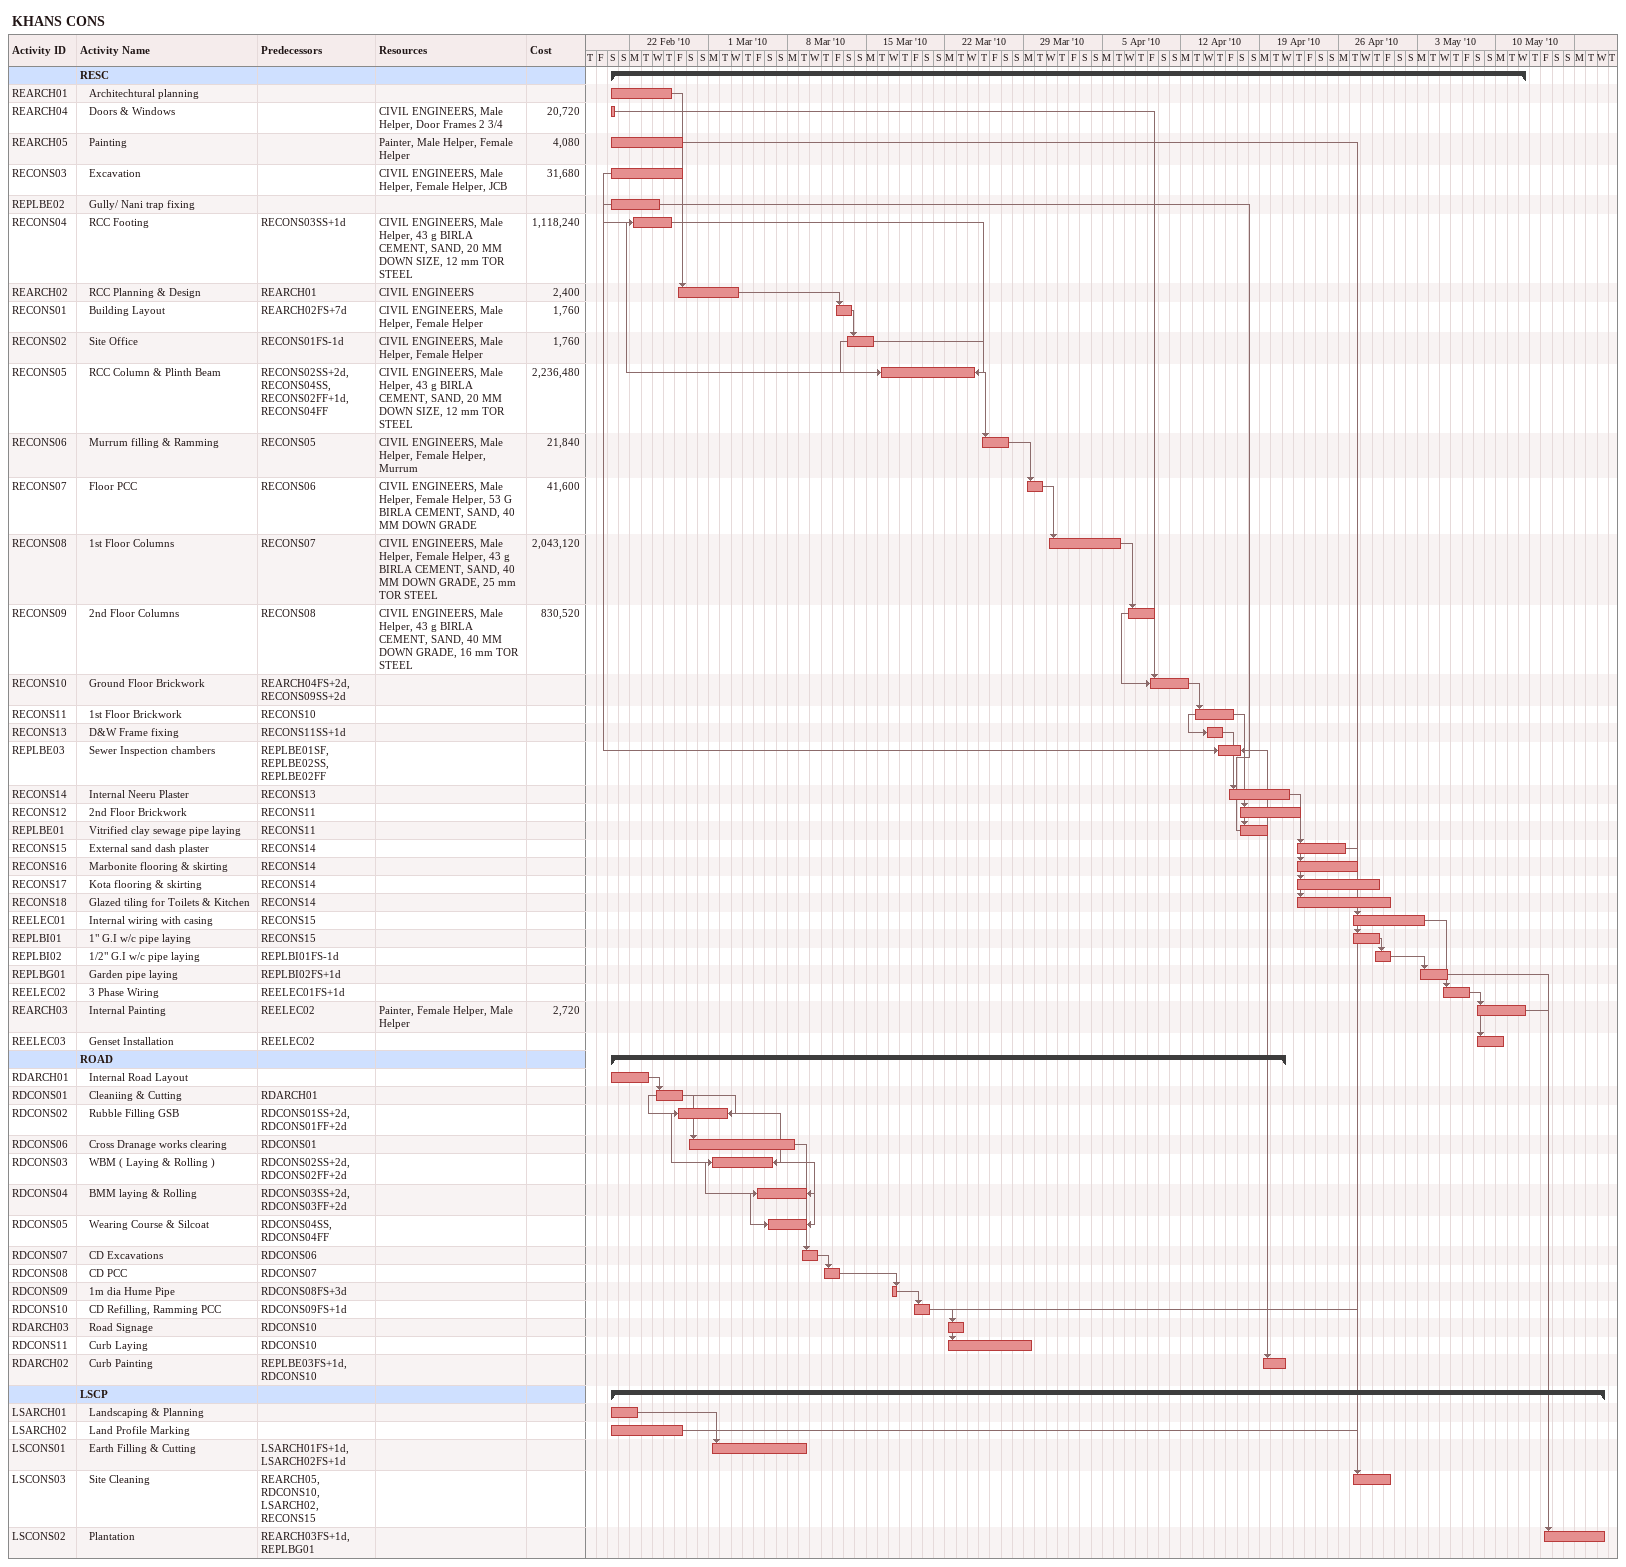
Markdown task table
KHANS CONS

| ID | Level | Task | Start | Finish | Predecessors | Resources | Cost |
|---|---|---|---|---|---|---|---|
|  | 1 | **RESC** | 2010-02-20 | 2010-05-12 |  |  |  |
| REARCH01 | 2 | Architechtural planning | 2010-02-20 | 2010-02-25 |  |  |  |
| REARCH04 | 2 | Doors & Windows | 2010-02-20 | 2010-02-20 |  | CIVIL ENGINEERS, Male Helper, Door Frames 2 3/4 | 20720 |
| REARCH05 | 2 | Painting | 2010-02-20 | 2010-02-26 |  | Painter, Male Helper, Female Helper | 4080 |
| RECONS03 | 2 | Excavation | 2010-02-20 | 2010-02-26 |  | CIVIL ENGINEERS, Male Helper, Female Helper, JCB | 31680 |
| REPLBE02 | 2 | Gully/ Nani trap fixing | 2010-02-20 | 2010-02-24 |  |  |  |
| RECONS04 | 2 | RCC Footing | 2010-02-22 | 2010-02-25 | RECONS03SS+1d | CIVIL ENGINEERS, Male Helper, 43 g BIRLA CEMENT, SAND, 20 MM DOWN SIZE, 12 mm TOR STEEL | 1118240 |
| REARCH02 | 2 | RCC Planning & Design | 2010-02-26 | 2010-03-03 | REARCH01 | CIVIL ENGINEERS | 2400 |
| RECONS01 | 2 | Building Layout | 2010-03-12 | 2010-03-13 | REARCH02FS+7d | CIVIL ENGINEERS, Male Helper, Female Helper | 1760 |
| RECONS02 | 2 | Site Office | 2010-03-13 | 2010-03-15 | RECONS01FS-1d | CIVIL ENGINEERS, Male Helper, Female Helper | 1760 |
| RECONS05 | 2 | RCC Column & Plinth Beam | 2010-03-16 | 2010-03-24 | RECONS02SS+2d, RECONS04SS, RECONS02FF+1d, RECONS04FF | CIVIL ENGINEERS, Male Helper, 43 g BIRLA CEMENT, SAND, 20 MM DOWN SIZE, 12 mm TOR STEEL | 2236480 |
| RECONS06 | 2 | Murrum filling & Ramming | 2010-03-25 | 2010-03-27 | RECONS05 | CIVIL ENGINEERS, Male Helper, Female Helper, Murrum | 21840 |
| RECONS07 | 2 | Floor PCC | 2010-03-29 | 2010-03-30 | RECONS06 | CIVIL ENGINEERS, Male Helper, Female Helper, 53 G BIRLA CEMENT, SAND, 40 MM DOWN GRADE | 41600 |
| RECONS08 | 2 | 1st Floor Columns | 2010-03-31 | 2010-04-06 | RECONS07 | CIVIL ENGINEERS, Male Helper, Female Helper, 43 g BIRLA CEMENT, SAND, 40 MM DOWN GRADE, 25 mm TOR STEEL | 2043120 |
| RECONS09 | 2 | 2nd Floor Columns | 2010-04-07 | 2010-04-09 | RECONS08 | CIVIL ENGINEERS, Male Helper, 43 g BIRLA CEMENT, SAND, 40 MM DOWN GRADE, 16 mm TOR STEEL | 830520 |
| RECONS10 | 2 | Ground Floor Brickwork | 2010-04-09 | 2010-04-12 | REARCH04FS+2d, RECONS09SS+2d |  |  |
| RECONS11 | 2 | 1st Floor Brickwork | 2010-04-13 | 2010-04-16 | RECONS10 |  |  |
| RECONS13 | 2 | D&W Frame fixing | 2010-04-14 | 2010-04-15 | RECONS11SS+1d |  |  |
| REPLBE03 | 2 | Sewer Inspection chambers | 2010-04-15 | 2010-04-17 | REPLBE01SF, REPLBE02SS, REPLBE02FF |  |  |
| RECONS14 | 2 | Internal Neeru Plaster | 2010-04-16 | 2010-04-21 | RECONS13 |  |  |
| RECONS12 | 2 | 2nd Floor Brickwork | 2010-04-17 | 2010-04-22 | RECONS11 |  |  |
| REPLBE01 | 2 | Vitrified clay sewage pipe laying | 2010-04-17 | 2010-04-19 | RECONS11 |  |  |
| RECONS15 | 2 | External sand dash plaster | 2010-04-22 | 2010-04-26 | RECONS14 |  |  |
| RECONS16 | 2 | Marbonite flooring & skirting | 2010-04-22 | 2010-04-27 | RECONS14 |  |  |
| RECONS17 | 2 | Kota flooring & skirting | 2010-04-22 | 2010-04-29 | RECONS14 |  |  |
| RECONS18 | 2 | Glazed tiling for Toilets & Kitchen | 2010-04-22 | 2010-04-30 | RECONS14 |  |  |
| REELEC01 | 2 | Internal wiring with casing | 2010-04-27 | 2010-05-03 | RECONS15 |  |  |
| REPLBI01 | 2 | 1" G.I w/c pipe laying | 2010-04-27 | 2010-04-29 | RECONS15 |  |  |
| REPLBI02 | 2 | 1/2" G.I w/c pipe laying | 2010-04-29 | 2010-04-30 | REPLBI01FS-1d |  |  |
| REPLBG01 | 2 | Garden pipe laying | 2010-05-03 | 2010-05-05 | REPLBI02FS+1d |  |  |
| REELEC02 | 2 | 3 Phase Wiring | 2010-05-05 | 2010-05-07 | REELEC01FS+1d |  |  |
| REARCH03 | 2 | Internal Painting | 2010-05-08 | 2010-05-12 | REELEC02 | Painter, Female Helper, Male Helper | 2720 |
| REELEC03 | 2 | Genset Installation | 2010-05-08 | 2010-05-10 | REELEC02 |  |  |
|  | 1 | **ROAD** | 2010-02-20 | 2010-04-21 |  |  |  |
| RDARCH01 | 2 | Internal Road Layout | 2010-02-20 | 2010-02-23 |  |  |  |
| RDCONS01 | 2 | Cleaniing & Cutting | 2010-02-24 | 2010-02-26 | RDARCH01 |  |  |
| RDCONS02 | 2 | Rubble Filling GSB | 2010-02-26 | 2010-03-02 | RDCONS01SS+2d, RDCONS01FF+2d |  |  |
| RDCONS06 | 2 | Cross Dranage works clearing | 2010-02-27 | 2010-03-08 | RDCONS01 |  |  |
| RDCONS03 | 2 | WBM ( Laying & Rolling ) | 2010-03-01 | 2010-03-06 | RDCONS02SS+2d, RDCONS02FF+2d |  |  |
| RDCONS04 | 2 | BMM laying & Rolling | 2010-03-05 | 2010-03-09 | RDCONS03SS+2d, RDCONS03FF+2d |  |  |
| RDCONS05 | 2 | Wearing Course & Silcoat | 2010-03-06 | 2010-03-09 | RDCONS04SS, RDCONS04FF |  |  |
| RDCONS07 | 2 | CD Excavations | 2010-03-09 | 2010-03-10 | RDCONS06 |  |  |
| RDCONS08 | 2 | CD PCC | 2010-03-11 | 2010-03-12 | RDCONS07 |  |  |
| RDCONS09 | 2 | 1m dia Hume Pipe | 2010-03-17 | 2010-03-17 | RDCONS08FS+3d |  |  |
| RDCONS10 | 2 | CD Refilling, Ramming PCC | 2010-03-19 | 2010-03-20 | RDCONS09FS+1d |  |  |
| RDARCH03 | 2 | Road Signage | 2010-03-22 | 2010-03-23 | RDCONS10 |  |  |
| RDCONS11 | 2 | Curb Laying | 2010-03-22 | 2010-03-29 | RDCONS10 |  |  |
| RDARCH02 | 2 | Curb Painting | 2010-04-19 | 2010-04-21 | REPLBE03FS+1d, RDCONS10 |  |  |
|  | 1 | **LSCP** | 2010-02-20 | 2010-05-19 |  |  |  |
| LSARCH01 | 2 | Landscaping & Planning | 2010-02-20 | 2010-02-22 |  |  |  |
| LSARCH02 | 2 | Land Profile Marking | 2010-02-20 | 2010-02-26 |  |  |  |
| LSCONS01 | 2 | Earth Filling & Cutting | 2010-03-01 | 2010-03-09 | LSARCH01FS+1d, LSARCH02FS+1d |  |  |
| LSCONS03 | 2 | Site Cleaning | 2010-04-27 | 2010-04-30 | REARCH05, RDCONS10, LSARCH02, RECONS15 |  |  |
| LSCONS02 | 2 | Plantation | 2010-05-14 | 2010-05-19 | REARCH03FS+1d, REPLBG01 |  |  |
